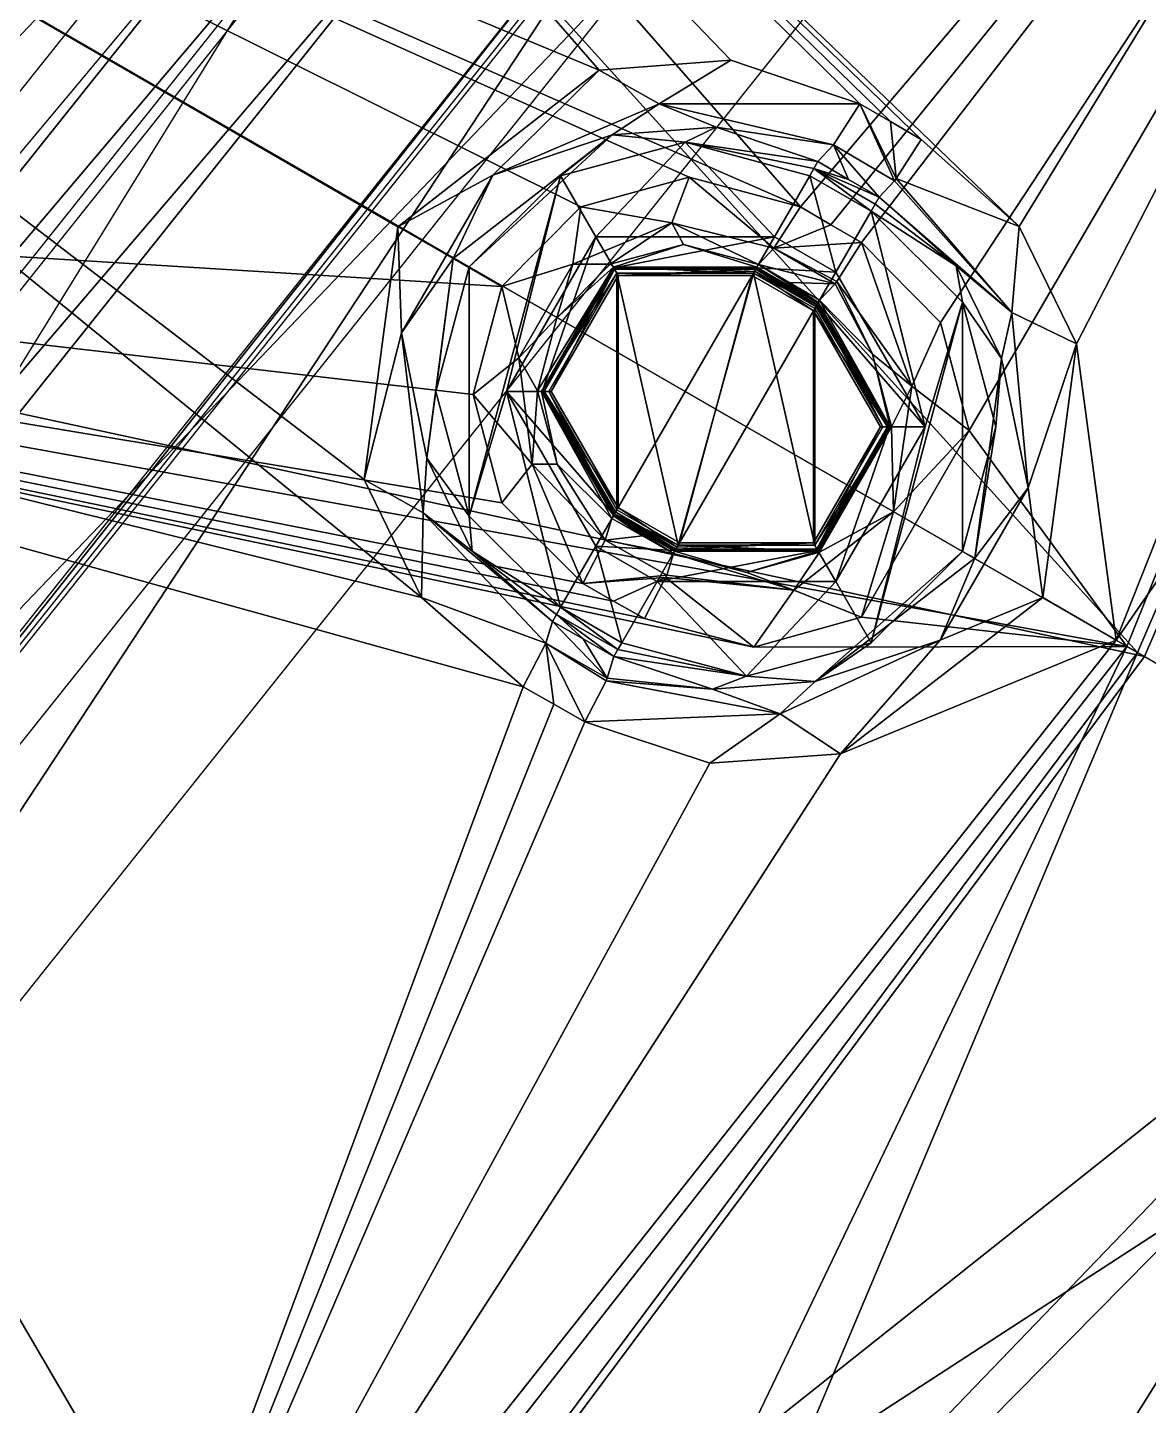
# Model space of a CAD drawing. Header units: millimetres. Extents: x -228 to 228, y -204 to 237.
# Drawn here: x 116.51 to 148.2, y -106.68 to -67.71 of the extents above; entities that cross this region are included whole.
import ezdxf

# ---------------------------------------------------------------- set-up
doc = ezdxf.new("R2010")
doc.units = ezdxf.units.MM
doc.header["$LTSCALE"] = 127.314815
for name, color, linetype in [('1', 7, 'CONTINUOUS'), ('100', 7, 'CONTINUOUS'), ('101', 7, 'CONTINUOUS'), ('104', 7, 'CONTINUOUS'), ('105', 7, 'CONTINUOUS'), ('106', 7, 'CONTINUOUS'), ('107', 7, 'CONTINUOUS'), ('17', 7, 'CONTINUOUS'), ('1781', 7, 'CONTINUOUS'), ('1784', 7, 'CONTINUOUS'), ('1785', 7, 'CONTINUOUS'), ('1787', 7, 'CONTINUOUS'), ('1789', 7, 'CONTINUOUS'), ('1790', 7, 'CONTINUOUS'), ('1793', 7, 'CONTINUOUS'), ('1795', 7, 'CONTINUOUS'), ('2', 7, 'CONTINUOUS'), ('2163', 7, 'CONTINUOUS'), ('28', 7, 'CONTINUOUS'), ('54', 7, 'CONTINUOUS'), ('569', 7, 'CONTINUOUS'), ('604', 7, 'CONTINUOUS'), ('605', 7, 'CONTINUOUS'), ('61', 7, 'CONTINUOUS'), ('64', 7, 'CONTINUOUS'), ('65', 7, 'CONTINUOUS'), ('70', 7, 'CONTINUOUS'), ('71', 7, 'CONTINUOUS'), ('72', 7, 'CONTINUOUS'), ('73', 7, 'CONTINUOUS'), ('78', 7, 'CONTINUOUS'), ('87', 7, 'CONTINUOUS'), ('88', 7, 'CONTINUOUS'), ('89', 7, 'CONTINUOUS'), ('90', 7, 'CONTINUOUS'), ('936', 7, 'CONTINUOUS'), ('937', 7, 'CONTINUOUS'), ('938', 7, 'CONTINUOUS'), ('939', 7, 'CONTINUOUS'), ('948', 7, 'CONTINUOUS'), ('949', 7, 'CONTINUOUS'), ('950', 7, 'CONTINUOUS'), ('951', 7, 'CONTINUOUS'), ('965', 7, 'CONTINUOUS'), ('966', 7, 'CONTINUOUS'), ('967', 7, 'CONTINUOUS'), ('968', 7, 'CONTINUOUS'), ('985', 7, 'CONTINUOUS'), ('986', 7, 'CONTINUOUS'), ('987', 7, 'CONTINUOUS'), ('988', 7, 'CONTINUOUS'), ('99', 7, 'CONTINUOUS')]:
    doc.layers.add(name, color=color, linetype=linetype)

msp = doc.modelspace()

# ---------------------------------------------------------------- linework, layer by layer
at = {"layer": '1', "color": 5, "linetype": 'Continuous'}
for points in [[(68.236, -68.236, 1037.893), (148.09, -85.5, 1031.221), (83.571, -48.25, 1037.893), (68.236, -68.236, 1037.893)], [(148.09, -85.5, 1031.221), (163.91, -48.728, 1031.221), (83.571, -48.25, 1037.893), (148.09, -85.5, 1031.221)], [(124.155, -117.587, 1031.221), (148.09, -85.5, 1031.221), (68.236, -68.236, 1037.893), (124.155, -117.587, 1031.221)], [(93.415, -143.229, 1031.221), (124.155, -117.587, 1031.221), (68.236, -68.236, 1037.893), (93.415, -143.229, 1031.221)]]:
    msp.add_3dface(points, dxfattribs=at)
at = {"layer": '100', "color": 5, "linetype": 'Continuous'}
for points in [[(140.357, -72.895, 1014), (140.469, -72.7, 1018.286), (142.766, -74.448, 1022.186), (140.357, -72.895, 1014)], [(140.469, -72.7, 1018.286), (140.582, -72.505, 1022.573), (142.766, -74.448, 1022.186), (140.469, -72.7, 1018.286)], [(142.937, -75.475, 1014), (140.357, -72.895, 1014), (142.766, -74.448, 1022.186), (142.937, -75.475, 1014)], [(144.04, -77.069, 1021.859), (142.937, -75.475, 1014), (142.766, -74.448, 1022.186), (144.04, -77.069, 1021.859)], [(143.882, -79, 1014), (142.937, -75.475, 1014), (144.04, -77.069, 1021.859), (143.882, -79, 1014)], [(143.286, -82.714, 1021.566), (143.882, -79, 1014), (144.04, -77.069, 1021.859), (143.286, -82.714, 1021.566)], [(142.937, -82.525, 1014), (143.882, -79, 1014), (143.286, -82.714, 1021.566), (142.937, -82.525, 1014)], [(140.357, -85.105, 1014), (142.937, -82.525, 1014), (138.78, -86.203, 1021.858), (140.357, -85.105, 1014)], [(138.78, -86.203, 1021.858), (142.937, -82.525, 1014), (143.286, -82.714, 1021.566), (138.78, -86.203, 1021.858)], [(136.832, -86.05, 1014), (133.082, -85.495, 1022.573), (133.195, -85.3, 1018.286), (136.832, -86.05, 1014)], [(133.307, -85.105, 1014), (136.832, -86.05, 1014), (133.195, -85.3, 1018.286), (133.307, -85.105, 1014)], [(136.832, -86.05, 1014), (140.357, -85.105, 1014), (138.78, -86.203, 1021.858), (136.832, -86.05, 1014)], [(133.082, -85.495, 1022.573), (136.832, -86.05, 1014), (135.872, -86.417, 1022.184), (133.082, -85.495, 1022.573)], [(135.872, -86.417, 1022.184), (136.832, -86.05, 1014), (138.78, -86.203, 1021.858), (135.872, -86.417, 1022.184)]]:
    msp.add_3dface(points, dxfattribs=at)
at = {"layer": '101', "color": 5, "linetype": 'Continuous'}
for points in [[(140.357, -72.895, 1014), (138.625, -71.895, 1014), (138.74, -71.695, 1018.392), (140.357, -72.895, 1014)], [(138.855, -71.496, 1022.785), (139.718, -72.001, 1022.679), (138.74, -71.695, 1018.392), (138.855, -71.496, 1022.785)], [(140.357, -72.895, 1014), (138.74, -71.695, 1018.392), (140.469, -72.7, 1018.286), (140.357, -72.895, 1014)], [(138.74, -71.695, 1018.392), (140.582, -72.505, 1022.573), (140.469, -72.7, 1018.286), (138.74, -71.695, 1018.392)], [(140.582, -72.505, 1022.573), (138.74, -71.695, 1018.392), (139.718, -72.001, 1022.679), (140.582, -72.505, 1022.573)]]:
    msp.add_3dface(points, dxfattribs=at)
at = {"layer": '104', "color": 5, "linetype": 'Continuous'}
for points in [[(138.862, -75.484, 1024.19), (140.892, -79, 1024.19), (138.899, -75.42, 1025.608), (138.862, -75.484, 1024.19)], [(138.899, -75.42, 1025.608), (140.892, -79, 1024.19), (140.398, -76.941, 1025.282), (138.899, -75.42, 1025.608)], [(140.398, -76.941, 1025.282), (140.892, -79, 1024.19), (140.937, -78.997, 1025.045), (140.398, -76.941, 1025.282)], [(140.892, -79, 1024.19), (138.862, -82.516, 1024.19), (138.896, -82.548, 1025.044), (140.892, -79, 1024.19)], [(140.937, -78.997, 1025.045), (140.892, -79, 1024.19), (138.896, -82.548, 1025.044), (140.937, -78.997, 1025.045)], [(134.802, -82.516, 1024.19), (134.765, -82.58, 1025.608), (136.847, -83.117, 1025.28), (134.802, -82.516, 1024.19)], [(138.862, -82.516, 1024.19), (134.802, -82.516, 1024.19), (136.847, -83.117, 1025.28), (138.862, -82.516, 1024.19)], [(138.896, -82.548, 1025.044), (138.862, -82.516, 1024.19), (136.847, -83.117, 1025.28), (138.896, -82.548, 1025.044)]]:
    msp.add_3dface(points, dxfattribs=at)
at = {"layer": '105', "color": 5, "linetype": 'Continuous'}
for points in [[(133.07, -81.516, 1024.19), (133.027, -81.59, 1025.819), (133.896, -82.085, 1025.714), (133.07, -81.516, 1024.19)], [(134.765, -82.58, 1025.608), (134.802, -82.516, 1024.19), (133.07, -81.516, 1024.19), (134.765, -82.58, 1025.608)], [(134.765, -82.58, 1025.608), (133.07, -81.516, 1024.19), (133.896, -82.085, 1025.714), (134.765, -82.58, 1025.608)]]:
    msp.add_3dface(points, dxfattribs=at)
at = {"layer": '106', "color": 5, "linetype": 'Continuous'}
for points in [[(132.981, -74.403, 1026.383), (133.07, -74.484, 1024.19), (135.051, -73.838, 1026.149), (132.981, -74.403, 1026.383)], [(133.07, -74.484, 1024.19), (137.13, -74.484, 1024.19), (135.051, -73.838, 1026.149), (133.07, -74.484, 1024.19)], [(137.13, -74.484, 1024.19), (137.173, -74.41, 1025.819), (135.051, -73.838, 1026.149), (137.13, -74.484, 1024.19)], [(131.475, -75.919, 1026.468), (133.07, -74.484, 1024.19), (132.981, -74.403, 1026.383), (131.475, -75.919, 1026.468)], [(131.04, -78, 1024.19), (133.07, -74.484, 1024.19), (130.925, -77.985, 1026.382), (131.04, -78, 1024.19)], [(130.925, -77.985, 1026.382), (133.07, -74.484, 1024.19), (131.475, -75.919, 1026.468), (130.925, -77.985, 1026.382)], [(131.479, -80.054, 1026.147), (131.04, -78, 1024.19), (130.925, -77.985, 1026.382), (131.479, -80.054, 1026.147)], [(133.027, -81.59, 1025.819), (133.07, -81.516, 1024.19), (131.04, -78, 1024.19), (133.027, -81.59, 1025.819)], [(133.027, -81.59, 1025.819), (131.04, -78, 1024.19), (131.479, -80.054, 1026.147), (133.027, -81.59, 1025.819)]]:
    msp.add_3dface(points, dxfattribs=at)
at = {"layer": '107', "color": 5, "linetype": 'Continuous'}
for points in [[(138.862, -75.484, 1024.19), (137.173, -74.41, 1025.819), (137.13, -74.484, 1024.19), (138.862, -75.484, 1024.19)], [(137.173, -74.41, 1025.819), (138.862, -75.484, 1024.19), (138.036, -74.915, 1025.714), (137.173, -74.41, 1025.819)], [(138.862, -75.484, 1024.19), (138.899, -75.42, 1025.608), (138.036, -74.915, 1025.714), (138.862, -75.484, 1024.19)]]:
    msp.add_3dface(points, dxfattribs=at)
at = {"layer": '17', "color": 5, "linetype": 'Continuous'}
for points in [[(147.893, -85.386, 1029.234), (163.692, -48.663, 1029.234), (160.759, -92.809, 1025.515), (147.893, -85.386, 1029.234)], [(127.031, -134.891, 1025.687), (123.989, -117.43, 1029.234), (147.893, -85.386, 1029.234), (127.031, -134.891, 1025.687)], [(127.031, -134.891, 1025.687), (147.893, -85.386, 1029.234), (160.759, -92.809, 1025.515), (127.031, -134.891, 1025.687)], [(144.652, -129.369, 1018.312), (127.031, -134.891, 1025.687), (160.759, -92.809, 1025.515), (144.652, -129.369, 1018.312)], [(148.7, -128.027, 1015.099), (144.652, -129.369, 1018.312), (160.759, -92.809, 1025.515), (148.7, -128.027, 1015.099)]]:
    msp.add_3dface(points, dxfattribs=at)
at = {"layer": '1781', "color": 2, "linetype": 'Continuous'}
for points in [[(126.32, -9.122, 5), (106.877, -92.524, 5), (126.308, -9.121, 5), (126.32, -9.122, 5)], [(126.308, -9.121, 5), (106.877, -92.524, 5), (116.997, -48.46, 5), (126.308, -9.121, 5)], [(126.333, -9.123, 5), (106.877, -92.524, 5), (126.32, -9.122, 5), (126.333, -9.123, 5)], [(130.613, -54.072, 5), (106.877, -92.524, 5), (126.333, -9.123, 5), (130.613, -54.072, 5)], [(106.877, -92.524, 5), (95.763, -82.863, 5), (116.997, -48.46, 5), (106.877, -92.524, 5)]]:
    msp.add_3dface(points, dxfattribs=at)
at = {"layer": '1784', "color": 2, "linetype": 'Continuous'}
for points in [[(82.503, -103.454, 10), (124.069, -59.746, 10), (119.22, -57.411, 10), (82.503, -103.454, 10)], [(85.859, -107.662, 10), (124.069, -59.746, 10), (82.503, -103.454, 10), (85.859, -107.662, 10)]]:
    msp.add_3dface(points, dxfattribs=at)
at = {"layer": '1785', "color": 2, "linetype": 'Continuous'}
for points in [[(129.289, -62.262, 26), (89.471, -112.193, 26), (134.711, -64.871, 26), (129.289, -62.262, 26)], [(134.711, -64.871, 26), (89.471, -112.193, 26), (93.224, -116.896, 26), (134.711, -64.871, 26)]]:
    msp.add_3dface(points, dxfattribs=at)
at = {"layer": '1787', "color": 2, "linetype": 'Continuous'}
for points in [[(133.212, -64.152, 18.855), (96.115, -120.524, 25.156), (92.186, -115.597, 18.855), (133.212, -64.152, 18.855)], [(138.889, -66.886, 25.156), (96.115, -120.524, 25.156), (133.212, -64.152, 18.855), (138.889, -66.886, 25.156)]]:
    msp.add_3dface(points, dxfattribs=at)
at = {"layer": '1789', "color": 2, "linetype": 'Continuous'}
for points in [[(132.873, -63.988, 14.121), (92.095, -115.483, 18.527), (91.951, -115.303, 14.121), (132.873, -63.988, 14.121)], [(133.081, -64.089, 18.527), (92.095, -115.483, 18.527), (132.873, -63.988, 14.121), (133.081, -64.089, 18.527)]]:
    msp.add_3dface(points, dxfattribs=at)
at = {"layer": '1790', "color": 2, "linetype": 'Continuous'}
for points in [[(129.289, -62.262, 26), (127.311, -61.31, 23.804), (88.102, -110.476, 23.804), (129.289, -62.262, 26)], [(89.471, -112.193, 26), (129.289, -62.262, 26), (88.102, -110.476, 23.804), (89.471, -112.193, 26)]]:
    msp.add_3dface(points, dxfattribs=at)
at = {"layer": '1793', "color": 2, "linetype": 'Continuous'}
for points in [[(86.761, -108.795, 11.112), (127.037, -61.178, 18), (125.374, -60.377, 11.112), (86.761, -108.795, 11.112)], [(87.912, -110.238, 18), (127.037, -61.178, 18), (86.761, -108.795, 11.112), (87.912, -110.238, 18)]]:
    msp.add_3dface(points, dxfattribs=at)
at = {"layer": '1795', "color": 2, "linetype": 'Continuous'}
for points in [[(81.257, -101.893, 20.945), (117.87, -56.763, 11.421), (117.42, -56.547, 20.945), (81.257, -101.893, 20.945)], [(81.568, -102.283, 11.421), (117.87, -56.763, 11.421), (81.257, -101.893, 20.945), (81.568, -102.283, 11.421)]]:
    msp.add_3dface(points, dxfattribs=at)
at = {"layer": '2', "color": 5, "linetype": 'Continuous'}
for points in [[(163.91, -48.728, 1031.221), (148.09, -85.5, 1031.221), (161.559, -93.274, 1027.288), (163.91, -48.728, 1031.221)], [(148.09, -85.5, 1031.221), (124.155, -117.587, 1031.221), (161.559, -93.274, 1027.288), (148.09, -85.5, 1031.221)], [(161.559, -93.274, 1027.288), (124.155, -117.587, 1031.221), (129.223, -135.131, 1027.063), (161.559, -93.274, 1027.288)], [(161.559, -93.274, 1027.288), (129.223, -135.131, 1027.063), (132.047, -134.375, 1026.229), (161.559, -93.274, 1027.288)], [(148.664, -129.566, 1017.319), (161.559, -93.274, 1027.288), (132.047, -134.375, 1026.229), (148.664, -129.566, 1017.319)]]:
    msp.add_3dface(points, dxfattribs=at)
at = {"layer": '2163', "color": 5, "linetype": 'Continuous'}
msp.add_3dface([(85.859, -107.662, 10), (86.761, -108.795, 11.112), (125.374, -60.377, 11.112), (85.859, -107.662, 10)], dxfattribs=at)
at = {"layer": '28', "color": 5, "linetype": 'Continuous'}
for points in [[(83.571, -48.25, 1035.889), (93.212, -24.976, 1035.889), (147.893, -85.386, 1029.234), (83.571, -48.25, 1035.889)], [(147.893, -85.386, 1029.234), (93.212, -24.976, 1035.889), (163.692, -48.663, 1029.234), (147.893, -85.386, 1029.234)], [(68.236, -68.236, 1035.889), (83.571, -48.25, 1035.889), (123.989, -117.43, 1029.234), (68.236, -68.236, 1035.889)], [(123.989, -117.43, 1029.234), (83.571, -48.25, 1035.889), (147.893, -85.386, 1029.234), (123.989, -117.43, 1029.234)], [(93.29, -143.038, 1029.234), (68.236, -68.236, 1035.889), (123.989, -117.43, 1029.234), (93.29, -143.038, 1029.234)]]:
    msp.add_3dface(points, dxfattribs=at)
at = {"layer": '54', "color": 5, "linetype": 'Continuous'}
for points in [[(94.747, -25.387, 1029.672), (132.671, -68.91, 1025.391), (84.948, -49.045, 1029.672), (94.747, -25.387, 1029.672)], [(136.388, -68.628, 1025.067), (132.671, -68.91, 1025.391), (94.747, -25.387, 1029.672), (136.388, -68.628, 1025.067)], [(140.042, -69.86, 1024.669), (136.388, -68.628, 1025.067), (94.747, -25.387, 1029.672), (140.042, -69.86, 1024.669)], [(140.042, -69.86, 1024.669), (94.747, -25.387, 1029.672), (140.903, -70.364, 1024.564), (140.042, -69.86, 1024.669)], [(141.77, -70.871, 1024.457), (140.903, -70.364, 1024.564), (94.747, -25.387, 1029.672), (141.77, -70.871, 1024.457)], [(144.545, -73.331, 1024.069), (141.77, -70.871, 1024.457), (94.747, -25.387, 1029.672), (144.545, -73.331, 1024.069)], [(144.545, -73.331, 1024.069), (94.747, -25.387, 1029.672), (165.546, -38.993, 1023.174), (144.545, -73.331, 1024.069)], [(146.165, -76.655, 1023.743), (144.545, -73.331, 1024.069), (165.546, -38.993, 1023.174), (146.165, -76.655, 1023.743)], [(147.291, -85.038, 1023.174), (146.165, -76.655, 1023.743), (165.546, -38.993, 1023.174), (147.291, -85.038, 1023.174)], [(84.948, -49.045, 1029.672), (127.648, -83.829, 1025.063), (69.36, -69.36, 1029.672), (84.948, -49.045, 1029.672)], [(126.025, -80.489, 1025.387), (127.648, -83.829, 1025.063), (84.948, -49.045, 1029.672), (126.025, -80.489, 1025.387)], [(126.978, -73.341, 1025.676), (126.025, -80.489, 1025.387), (84.948, -49.045, 1029.672), (126.978, -73.341, 1025.676)], [(132.671, -68.91, 1025.391), (126.978, -73.341, 1025.676), (84.948, -49.045, 1029.672), (132.671, -68.91, 1025.391)], [(127.648, -83.829, 1025.063), (130.521, -86.35, 1024.669), (69.36, -69.36, 1029.672), (127.648, -83.829, 1025.063)], [(69.36, -69.36, 1029.672), (130.521, -86.35, 1024.669), (116.542, -123.871, 1023.174), (69.36, -69.36, 1029.672)], [(115.963, -124.038, 1023.205), (69.36, -69.36, 1029.672), (116.542, -123.871, 1023.174), (115.963, -124.038, 1023.205)], [(145.212, -83.823, 1023.448), (146.165, -76.655, 1023.743), (147.291, -85.038, 1023.174), (145.212, -83.823, 1023.448)], [(139.488, -88.249, 1023.741), (145.212, -83.823, 1023.448), (147.291, -85.038, 1023.174), (139.488, -88.249, 1023.741)], [(116.542, -123.871, 1023.174), (139.488, -88.249, 1023.741), (147.291, -85.038, 1023.174), (116.542, -123.871, 1023.174)], [(130.521, -86.35, 1024.669), (131.388, -86.844, 1024.564), (116.542, -123.871, 1023.174), (130.521, -86.35, 1024.669)], [(131.388, -86.844, 1024.564), (132.261, -87.341, 1024.457), (116.542, -123.871, 1023.174), (131.388, -86.844, 1024.564)], [(132.261, -87.341, 1024.457), (135.798, -88.516, 1024.068), (116.542, -123.871, 1023.174), (132.261, -87.341, 1024.457)], [(135.798, -88.516, 1024.068), (139.488, -88.249, 1023.741), (116.542, -123.871, 1023.174), (135.798, -88.516, 1024.068)]]:
    msp.add_3dface(points, dxfattribs=at)
at = {"layer": '569', "color": 5, "linetype": 'Continuous'}
for points in [[(147.291, -85.038, 1023.174), (165.546, -38.993, 1023.174), (169.404, -53.036, 1022.02), (147.291, -85.038, 1023.174)], [(157.79, -91.1, 1020.409), (147.291, -85.038, 1023.174), (169.404, -53.036, 1022.02), (157.79, -91.1, 1020.409)], [(116.542, -123.871, 1023.174), (147.291, -85.038, 1023.174), (157.79, -91.1, 1020.409), (116.542, -123.871, 1023.174)], [(116.542, -123.871, 1023.174), (157.79, -91.1, 1020.409), (129.535, -120.437, 1022.164), (116.542, -123.871, 1023.174)], [(129.535, -120.437, 1022.164), (157.79, -91.1, 1020.409), (140.859, -118.124, 1019.527), (129.535, -120.437, 1022.164)], [(157.79, -91.1, 1020.409), (164.688, -95.083, 1013.279), (140.859, -118.124, 1019.527), (157.79, -91.1, 1020.409)], [(140.859, -118.124, 1019.527), (164.688, -95.083, 1013.279), (148.307, -116.844, 1015.13), (140.859, -118.124, 1019.527)]]:
    msp.add_3dface(points, dxfattribs=at)
at = {"layer": '604', "color": 5, "linetype": 'Continuous'}
for points in [[(147.587, -85.209, 1026.154), (158.893, -91.737, 1023.125), (165.445, -40.871, 1026.154), (147.587, -85.209, 1026.154)], [(130.819, -120.163, 1025.07), (147.587, -85.209, 1026.154), (118.118, -122.844, 1026.154), (130.819, -120.163, 1025.07)], [(158.893, -91.737, 1023.125), (147.587, -85.209, 1026.154), (130.819, -120.163, 1025.07), (158.893, -91.737, 1023.125)], [(141.896, -118.657, 1022.34), (158.893, -91.737, 1023.125), (130.819, -120.163, 1025.07), (141.896, -118.657, 1022.34)], [(149.516, -117.777, 1017.961), (158.893, -91.737, 1023.125), (141.896, -118.657, 1022.34), (149.516, -117.777, 1017.961)]]:
    msp.add_3dface(points, dxfattribs=at)
at = {"layer": '605', "color": 5, "linetype": 'Continuous'}
for points in [[(87.469, -50.5, 1032.484), (138.356, -72.778, 1027.703), (97.559, -26.141, 1032.484), (87.469, -50.5, 1032.484)], [(138.356, -72.778, 1027.703), (165.445, -40.871, 1026.154), (97.559, -26.141, 1032.484), (138.356, -72.778, 1027.703)], [(139.221, -73.283, 1027.598), (165.445, -40.871, 1026.154), (138.356, -72.778, 1027.703), (139.221, -73.283, 1027.598)], [(140.085, -73.789, 1027.492), (165.445, -40.871, 1026.154), (139.221, -73.283, 1027.598), (140.085, -73.789, 1027.492)], [(142.318, -76.044, 1027.166), (165.445, -40.871, 1026.154), (140.085, -73.789, 1027.492), (142.318, -76.044, 1027.166)], [(143.126, -79.101, 1026.929), (165.445, -40.871, 1026.154), (142.318, -76.044, 1027.166), (143.126, -79.101, 1026.929)], [(147.587, -85.209, 1026.154), (165.445, -40.871, 1026.154), (143.126, -79.101, 1026.929), (147.587, -85.209, 1026.154)], [(71.418, -71.418, 1032.484), (129.917, -75.026, 1028.353), (87.469, -50.5, 1032.484), (71.418, -71.418, 1032.484)], [(135.209, -71.937, 1028.034), (138.356, -72.778, 1027.703), (87.469, -50.5, 1032.484), (135.209, -71.937, 1028.034)], [(132.145, -72.779, 1028.268), (135.209, -71.937, 1028.034), (87.469, -50.5, 1032.484), (132.145, -72.779, 1028.268)], [(129.917, -75.026, 1028.353), (132.145, -72.779, 1028.268), (87.469, -50.5, 1032.484), (129.917, -75.026, 1028.353)], [(68.474, -98.422, 1031.084), (118.118, -122.844, 1026.154), (71.418, -71.418, 1032.484), (68.474, -98.422, 1031.084)], [(118.118, -122.844, 1026.154), (147.587, -85.209, 1026.154), (71.418, -71.418, 1032.484), (118.118, -122.844, 1026.154)], [(147.587, -85.209, 1026.154), (137.037, -85.228, 1027.164), (71.418, -71.418, 1032.484), (147.587, -85.209, 1026.154)], [(137.037, -85.228, 1027.164), (133.945, -84.423, 1027.492), (71.418, -71.418, 1032.484), (137.037, -85.228, 1027.164)], [(132.206, -83.431, 1027.703), (71.418, -71.418, 1032.484), (133.076, -83.927, 1027.598), (132.206, -83.431, 1027.703)], [(133.945, -84.423, 1027.492), (133.076, -83.927, 1027.598), (71.418, -71.418, 1032.484), (133.945, -84.423, 1027.492)], [(129.101, -78.082, 1028.267), (129.917, -75.026, 1028.353), (71.418, -71.418, 1032.484), (129.101, -78.082, 1028.267)], [(129.916, -81.147, 1028.032), (129.101, -78.082, 1028.267), (71.418, -71.418, 1032.484), (129.916, -81.147, 1028.032)], [(132.206, -83.431, 1027.703), (129.916, -81.147, 1028.032), (71.418, -71.418, 1032.484), (132.206, -83.431, 1027.703)], [(140.088, -84.387, 1026.927), (147.587, -85.209, 1026.154), (143.126, -79.101, 1026.929), (140.088, -84.387, 1026.927)], [(137.037, -85.228, 1027.164), (147.587, -85.209, 1026.154), (140.088, -84.387, 1026.927), (137.037, -85.228, 1027.164)], [(118.118, -122.844, 1026.154), (68.474, -98.422, 1031.084), (116.917, -123.152, 1026.224), (118.118, -122.844, 1026.154)], [(116.917, -123.152, 1026.224), (68.474, -98.422, 1031.084), (115.716, -123.463, 1026.292), (116.917, -123.152, 1026.224)]]:
    msp.add_3dface(points, dxfattribs=at)
at = {"layer": '61', "color": 5, "linetype": 'Continuous'}
for points in [[(131.575, -71.895, 1014), (135.1, -70.95, 1014), (132.575, -73.627, 1014), (131.575, -71.895, 1014)], [(132.575, -73.627, 1014), (135.1, -70.95, 1014), (137.625, -73.627, 1014), (132.575, -73.627, 1014)], [(135.1, -70.95, 1014), (138.625, -71.895, 1014), (137.625, -73.627, 1014), (135.1, -70.95, 1014)], [(128.994, -81.525, 1014), (131.575, -71.895, 1014), (130.05, -78, 1014), (128.994, -81.525, 1014)], [(128.994, -74.475, 1014), (131.575, -71.895, 1014), (128.994, -81.525, 1014), (128.994, -74.475, 1014)], [(130.05, -78, 1014), (131.575, -71.895, 1014), (132.575, -73.627, 1014), (130.05, -78, 1014)], [(138.625, -71.895, 1014), (139.357, -74.627, 1014), (137.625, -73.627, 1014), (138.625, -71.895, 1014)], [(138.625, -71.895, 1014), (140.357, -72.895, 1014), (139.357, -74.627, 1014), (138.625, -71.895, 1014)], [(139.357, -74.627, 1014), (140.357, -72.895, 1014), (141.882, -79, 1014), (139.357, -74.627, 1014)], [(140.357, -72.895, 1014), (142.937, -75.475, 1014), (141.882, -79, 1014), (140.357, -72.895, 1014)], [(128.05, -78, 1014), (128.994, -74.475, 1014), (128.994, -81.525, 1014), (128.05, -78, 1014)], [(142.937, -82.525, 1014), (140.357, -85.105, 1014), (142.937, -75.475, 1014), (142.937, -82.525, 1014)], [(142.937, -75.475, 1014), (140.357, -85.105, 1014), (141.882, -79, 1014), (142.937, -75.475, 1014)], [(143.882, -79, 1014), (142.937, -82.525, 1014), (142.937, -75.475, 1014), (143.882, -79, 1014)], [(131.575, -84.105, 1014), (128.994, -81.525, 1014), (130.05, -78, 1014), (131.575, -84.105, 1014)], [(132.575, -82.373, 1014), (131.575, -84.105, 1014), (130.05, -78, 1014), (132.575, -82.373, 1014)], [(141.882, -79, 1014), (140.357, -85.105, 1014), (139.357, -83.373, 1014), (141.882, -79, 1014)], [(133.307, -85.105, 1014), (131.575, -84.105, 1014), (132.575, -82.373, 1014), (133.307, -85.105, 1014)], [(134.307, -83.373, 1014), (133.307, -85.105, 1014), (132.575, -82.373, 1014), (134.307, -83.373, 1014)], [(136.832, -86.05, 1014), (133.307, -85.105, 1014), (134.307, -83.373, 1014), (136.832, -86.05, 1014)], [(139.357, -83.373, 1014), (136.832, -86.05, 1014), (134.307, -83.373, 1014), (139.357, -83.373, 1014)], [(140.357, -85.105, 1014), (136.832, -86.05, 1014), (139.357, -83.373, 1014), (140.357, -85.105, 1014)]]:
    msp.add_3dface(points, dxfattribs=at)
at = {"layer": '64', "color": 5, "linetype": 'Continuous'}
for points in [[(133.205, -74.717, 1021), (133.205, -81.283, 1021), (131.309, -78, 1021), (133.205, -74.717, 1021)], [(134.937, -82.283, 1021), (133.205, -81.283, 1021), (136.995, -74.717, 1021), (134.937, -82.283, 1021)], [(136.995, -74.717, 1021), (133.205, -81.283, 1021), (133.205, -74.717, 1021), (136.995, -74.717, 1021)], [(138.727, -75.717, 1021), (134.937, -82.283, 1021), (136.995, -74.717, 1021), (138.727, -75.717, 1021)], [(138.727, -82.283, 1021), (134.937, -82.283, 1021), (138.727, -75.717, 1021), (138.727, -82.283, 1021)], [(140.623, -79, 1021), (138.727, -82.283, 1021), (138.727, -75.717, 1021), (140.623, -79, 1021)]]:
    msp.add_3dface(points, dxfattribs=at)
at = {"layer": '65', "color": 5, "linetype": 'Continuous'}
for points in [[(131.24, -78, 1024), (133.17, -81.343, 1024), (133.17, -74.657, 1024), (131.24, -78, 1024)], [(134.902, -82.343, 1024), (137.03, -74.657, 1024), (133.17, -74.657, 1024), (134.902, -82.343, 1024)], [(133.17, -81.343, 1024), (134.902, -82.343, 1024), (133.17, -74.657, 1024), (133.17, -81.343, 1024)], [(138.762, -82.343, 1024), (137.03, -74.657, 1024), (134.902, -82.343, 1024), (138.762, -82.343, 1024)], [(138.762, -75.657, 1024), (137.03, -74.657, 1024), (138.762, -82.343, 1024), (138.762, -75.657, 1024)], [(140.692, -79, 1024), (138.762, -75.657, 1024), (138.762, -82.343, 1024), (140.692, -79, 1024)]]:
    msp.add_3dface(points, dxfattribs=at)
at = {"layer": '70', "color": 5, "linetype": 'Continuous'}
for points in [[(139.357, -74.627, 1014), (141.882, -79, 1014), (138.853, -75.5, 1015.009), (139.357, -74.627, 1014)], [(138.853, -75.5, 1015.009), (141.882, -79, 1014), (140.873, -79, 1015.009), (138.853, -75.5, 1015.009)], [(140.873, -79, 1015.009), (139.357, -83.373, 1014), (138.853, -82.5, 1015.009), (140.873, -79, 1015.009)], [(141.882, -79, 1014), (139.357, -83.373, 1014), (140.873, -79, 1015.009), (141.882, -79, 1014)], [(139.357, -83.373, 1014), (134.307, -83.373, 1014), (138.853, -82.5, 1015.009), (139.357, -83.373, 1014)], [(134.307, -83.373, 1014), (134.811, -82.5, 1015.009), (138.853, -82.5, 1015.009), (134.307, -83.373, 1014)]]:
    msp.add_3dface(points, dxfattribs=at)
at = {"layer": '71', "color": 5, "linetype": 'Continuous'}
for points in [[(132.575, -82.373, 1014), (133.079, -81.5, 1015.009), (134.811, -82.5, 1015.009), (132.575, -82.373, 1014)], [(134.307, -83.373, 1014), (132.575, -82.373, 1014), (134.811, -82.5, 1015.009), (134.307, -83.373, 1014)]]:
    msp.add_3dface(points, dxfattribs=at)
at = {"layer": '72', "color": 5, "linetype": 'Continuous'}
for points in [[(130.05, -78, 1014), (132.575, -73.627, 1014), (131.059, -78, 1015.009), (130.05, -78, 1014)], [(131.059, -78, 1015.009), (132.575, -73.627, 1014), (133.079, -74.5, 1015.009), (131.059, -78, 1015.009)], [(132.575, -73.627, 1014), (137.625, -73.627, 1014), (133.079, -74.5, 1015.009), (132.575, -73.627, 1014)], [(137.625, -73.627, 1014), (137.121, -74.5, 1015.009), (133.079, -74.5, 1015.009), (137.625, -73.627, 1014)], [(132.575, -82.373, 1014), (130.05, -78, 1014), (133.079, -81.5, 1015.009), (132.575, -82.373, 1014)], [(133.079, -81.5, 1015.009), (130.05, -78, 1014), (131.059, -78, 1015.009), (133.079, -81.5, 1015.009)]]:
    msp.add_3dface(points, dxfattribs=at)
at = {"layer": '73', "color": 5, "linetype": 'Continuous'}
for points in [[(137.625, -73.627, 1014), (139.357, -74.627, 1014), (137.121, -74.5, 1015.009), (137.625, -73.627, 1014)], [(137.121, -74.5, 1015.009), (139.357, -74.627, 1014), (138.853, -75.5, 1015.009), (137.121, -74.5, 1015.009)]]:
    msp.add_3dface(points, dxfattribs=at)
at = {"layer": '78', "color": 5, "linetype": 'Continuous'}
for points in [[(138.853, -75.5, 1015.009), (140.873, -79, 1015.009), (138.827, -75.544, 1020.802), (138.853, -75.5, 1015.009)], [(138.827, -75.544, 1020.802), (140.873, -79, 1015.009), (140.823, -79, 1020.802), (138.827, -75.544, 1020.802)], [(140.823, -79, 1020.802), (138.853, -82.5, 1015.009), (138.827, -82.456, 1020.802), (140.823, -79, 1020.802)], [(140.873, -79, 1015.009), (138.853, -82.5, 1015.009), (140.823, -79, 1020.802), (140.873, -79, 1015.009)], [(138.853, -82.5, 1015.009), (134.811, -82.5, 1015.009), (138.827, -82.456, 1020.802), (138.853, -82.5, 1015.009)], [(134.811, -82.5, 1015.009), (134.837, -82.456, 1020.802), (138.827, -82.456, 1020.802), (134.811, -82.5, 1015.009)]]:
    msp.add_3dface(points, dxfattribs=at)
at = {"layer": '87', "color": 5, "linetype": 'Continuous'}
for points in [[(137.121, -74.5, 1015.009), (138.827, -75.544, 1020.802), (137.095, -74.544, 1020.802), (137.121, -74.5, 1015.009)], [(137.121, -74.5, 1015.009), (138.853, -75.5, 1015.009), (138.827, -75.544, 1020.802), (137.121, -74.5, 1015.009)]]:
    msp.add_3dface(points, dxfattribs=at)
at = {"layer": '88', "color": 5, "linetype": 'Continuous'}
for points in [[(131.059, -78, 1015.009), (133.079, -74.5, 1015.009), (131.109, -78, 1020.802), (131.059, -78, 1015.009)], [(131.109, -78, 1020.802), (133.079, -74.5, 1015.009), (133.105, -74.544, 1020.802), (131.109, -78, 1020.802)], [(133.079, -74.5, 1015.009), (137.121, -74.5, 1015.009), (133.105, -74.544, 1020.802), (133.079, -74.5, 1015.009)], [(137.121, -74.5, 1015.009), (137.095, -74.544, 1020.802), (133.105, -74.544, 1020.802), (137.121, -74.5, 1015.009)], [(133.079, -81.5, 1015.009), (131.059, -78, 1015.009), (133.105, -81.456, 1020.802), (133.079, -81.5, 1015.009)], [(133.105, -81.456, 1020.802), (131.059, -78, 1015.009), (131.109, -78, 1020.802), (133.105, -81.456, 1020.802)]]:
    msp.add_3dface(points, dxfattribs=at)
at = {"layer": '89', "color": 5, "linetype": 'Continuous'}
for points in [[(134.811, -82.5, 1015.009), (133.079, -81.5, 1015.009), (133.105, -81.456, 1020.802), (134.811, -82.5, 1015.009)], [(134.837, -82.456, 1020.802), (134.811, -82.5, 1015.009), (133.105, -81.456, 1020.802), (134.837, -82.456, 1020.802)]]:
    msp.add_3dface(points, dxfattribs=at)
at = {"layer": '90', "color": 5, "linetype": 'Continuous'}
for points in [[(135.974, -70.52, 1023.182), (135.1, -70.95, 1014), (133.039, -70.739, 1023.505), (135.974, -70.52, 1023.182)], [(138.855, -71.496, 1022.785), (135.1, -70.95, 1014), (135.974, -70.52, 1023.182), (138.855, -71.496, 1022.785)], [(133.039, -70.739, 1023.505), (128.994, -74.475, 1014), (128.54, -74.236, 1023.791), (133.039, -70.739, 1023.505)], [(131.575, -71.895, 1014), (128.994, -74.475, 1014), (133.039, -70.739, 1023.505), (131.575, -71.895, 1014)], [(135.1, -70.95, 1014), (131.575, -71.895, 1014), (133.039, -70.739, 1023.505), (135.1, -70.95, 1014)], [(138.625, -71.895, 1014), (135.1, -70.95, 1014), (138.74, -71.695, 1018.392), (138.625, -71.895, 1014)], [(138.74, -71.695, 1018.392), (135.1, -70.95, 1014), (138.855, -71.496, 1022.785), (138.74, -71.695, 1018.392)], [(128.54, -74.236, 1023.791), (128.05, -78, 1014), (127.791, -79.883, 1023.502), (128.54, -74.236, 1023.791)], [(128.994, -74.475, 1014), (128.05, -78, 1014), (128.54, -74.236, 1023.791), (128.994, -74.475, 1014)], [(128.05, -78, 1014), (128.994, -81.525, 1014), (127.791, -79.883, 1023.502), (128.05, -78, 1014)], [(127.791, -79.883, 1023.502), (128.994, -81.525, 1014), (129.075, -82.518, 1023.179), (127.791, -79.883, 1023.502)], [(128.994, -81.525, 1014), (131.575, -84.105, 1014), (129.075, -82.518, 1023.179), (128.994, -81.525, 1014)], [(131.575, -84.105, 1014), (131.46, -84.305, 1018.392), (129.075, -82.518, 1023.179), (131.575, -84.105, 1014)], [(131.46, -84.305, 1018.392), (131.345, -84.504, 1022.785), (129.075, -82.518, 1023.179), (131.46, -84.305, 1018.392)]]:
    msp.add_3dface(points, dxfattribs=at)
at = {"layer": '936', "color": 5, "linetype": 'Continuous'}
for points in [[(131.309, -78, 1021), (131.109, -78, 1020.802), (133.105, -74.544, 1020.802), (131.309, -78, 1021)], [(133.205, -74.717, 1021), (131.309, -78, 1021), (133.105, -74.544, 1020.802), (133.205, -74.717, 1021)], [(137.095, -74.544, 1020.802), (133.205, -74.717, 1021), (133.105, -74.544, 1020.802), (137.095, -74.544, 1020.802)], [(133.205, -74.717, 1021), (137.095, -74.544, 1020.802), (137.066, -74.595, 1020.942), (133.205, -74.717, 1021)], [(136.995, -74.717, 1021), (133.205, -74.717, 1021), (137.066, -74.595, 1020.942), (136.995, -74.717, 1021)], [(131.309, -78, 1021), (133.205, -81.283, 1021), (131.109, -78, 1020.802), (131.309, -78, 1021)], [(131.109, -78, 1020.802), (133.205, -81.283, 1021), (133.134, -81.405, 1020.942), (131.109, -78, 1020.802)], [(133.105, -81.456, 1020.802), (131.109, -78, 1020.802), (133.134, -81.405, 1020.942), (133.105, -81.456, 1020.802)]]:
    msp.add_3dface(points, dxfattribs=at)
at = {"layer": '937', "color": 5, "linetype": 'Continuous'}
for points in [[(138.727, -75.717, 1021), (136.995, -74.717, 1021), (137.066, -74.595, 1020.942), (138.727, -75.717, 1021)], [(137.066, -74.595, 1020.942), (137.095, -74.544, 1020.802), (138.798, -75.595, 1020.942), (137.066, -74.595, 1020.942)], [(138.727, -75.717, 1021), (137.066, -74.595, 1020.942), (138.798, -75.595, 1020.942), (138.727, -75.717, 1021)], [(137.095, -74.544, 1020.802), (138.827, -75.544, 1020.802), (138.798, -75.595, 1020.942), (137.095, -74.544, 1020.802)]]:
    msp.add_3dface(points, dxfattribs=at)
at = {"layer": '938', "color": 5, "linetype": 'Continuous'}
for points in [[(140.823, -79, 1020.802), (138.727, -75.717, 1021), (138.798, -75.595, 1020.942), (140.823, -79, 1020.802)], [(138.827, -75.544, 1020.802), (140.823, -79, 1020.802), (138.798, -75.595, 1020.942), (138.827, -75.544, 1020.802)], [(140.623, -79, 1021), (138.727, -75.717, 1021), (140.823, -79, 1020.802), (140.623, -79, 1021)], [(138.727, -82.283, 1021), (140.623, -79, 1021), (138.827, -82.456, 1020.802), (138.727, -82.283, 1021)], [(140.623, -79, 1021), (140.823, -79, 1020.802), (138.827, -82.456, 1020.802), (140.623, -79, 1021)], [(134.837, -82.456, 1020.802), (138.727, -82.283, 1021), (138.827, -82.456, 1020.802), (134.837, -82.456, 1020.802)], [(138.727, -82.283, 1021), (134.837, -82.456, 1020.802), (134.866, -82.405, 1020.942), (138.727, -82.283, 1021)], [(134.937, -82.283, 1021), (138.727, -82.283, 1021), (134.866, -82.405, 1020.942), (134.937, -82.283, 1021)]]:
    msp.add_3dface(points, dxfattribs=at)
at = {"layer": '939', "color": 5, "linetype": 'Continuous'}
for points in [[(134.837, -82.456, 1020.802), (133.105, -81.456, 1020.802), (133.134, -81.405, 1020.942), (134.837, -82.456, 1020.802)], [(133.134, -81.405, 1020.942), (133.205, -81.283, 1021), (134.866, -82.405, 1020.942), (133.134, -81.405, 1020.942)], [(134.837, -82.456, 1020.802), (133.134, -81.405, 1020.942), (134.866, -82.405, 1020.942), (134.837, -82.456, 1020.802)], [(133.205, -81.283, 1021), (134.937, -82.283, 1021), (134.866, -82.405, 1020.942), (133.205, -81.283, 1021)]]:
    msp.add_3dface(points, dxfattribs=at)
at = {"layer": '948', "color": 5, "linetype": 'Continuous'}
for points in [[(141.77, -70.871, 1024.457), (144.545, -73.331, 1024.069), (141.068, -71.973, 1023.986), (141.77, -70.871, 1024.457)], [(144.34, -75.77, 1023.398), (140.582, -72.505, 1022.573), (141.021, -72.038, 1023.916), (144.34, -75.77, 1023.398)], [(141.068, -71.973, 1023.986), (144.34, -75.77, 1023.398), (141.021, -72.038, 1023.916), (141.068, -71.973, 1023.986)], [(141.068, -71.973, 1023.986), (144.545, -73.331, 1024.069), (144.34, -75.77, 1023.398), (141.068, -71.973, 1023.986)], [(142.766, -74.448, 1022.186), (140.582, -72.505, 1022.573), (144.34, -75.77, 1023.398), (142.766, -74.448, 1022.186)], [(144.545, -73.331, 1024.069), (146.165, -76.655, 1023.743), (144.34, -75.77, 1023.398), (144.545, -73.331, 1024.069)], [(144.04, -77.069, 1021.859), (142.766, -74.448, 1022.186), (144.34, -75.77, 1023.398), (144.04, -77.069, 1021.859)], [(144.04, -77.069, 1021.859), (144.34, -75.77, 1023.398), (144.8, -80.729, 1023.036), (144.04, -77.069, 1021.859)], [(144.34, -75.77, 1023.398), (146.165, -76.655, 1023.743), (144.8, -80.729, 1023.036), (144.34, -75.77, 1023.398)], [(146.165, -76.655, 1023.743), (145.212, -83.823, 1023.448), (144.8, -80.729, 1023.036), (146.165, -76.655, 1023.743)], [(143.286, -82.714, 1021.566), (144.04, -77.069, 1021.859), (144.8, -80.729, 1023.036), (143.286, -82.714, 1021.566)], [(144.8, -80.729, 1023.036), (145.212, -83.823, 1023.448), (142.314, -85.036, 1023.036), (144.8, -80.729, 1023.036)], [(143.286, -82.714, 1021.566), (144.8, -80.729, 1023.036), (142.314, -85.036, 1023.036), (143.286, -82.714, 1021.566)], [(138.78, -86.203, 1021.858), (143.286, -82.714, 1021.566), (142.314, -85.036, 1023.036), (138.78, -86.203, 1021.858)], [(145.212, -83.823, 1023.448), (139.488, -88.249, 1023.741), (142.314, -85.036, 1023.036), (145.212, -83.823, 1023.448)], [(142.314, -85.036, 1023.036), (139.488, -88.249, 1023.741), (137.788, -87.117, 1023.398), (142.314, -85.036, 1023.036)], [(138.78, -86.203, 1021.858), (142.314, -85.036, 1023.036), (137.788, -87.117, 1023.398), (138.78, -86.203, 1021.858)], [(133.082, -85.495, 1022.573), (135.872, -86.417, 1022.184), (132.897, -86.109, 1023.916), (133.082, -85.495, 1022.573)], [(135.872, -86.417, 1022.184), (132.864, -86.182, 1023.986), (132.897, -86.109, 1023.916), (135.872, -86.417, 1022.184)], [(137.788, -87.117, 1023.398), (132.261, -87.341, 1024.457), (132.864, -86.182, 1023.986), (137.788, -87.117, 1023.398)], [(135.872, -86.417, 1022.184), (137.788, -87.117, 1023.398), (132.864, -86.182, 1023.986), (135.872, -86.417, 1022.184)], [(135.872, -86.417, 1022.184), (138.78, -86.203, 1021.858), (137.788, -87.117, 1023.398), (135.872, -86.417, 1022.184)], [(135.798, -88.516, 1024.068), (132.261, -87.341, 1024.457), (137.788, -87.117, 1023.398), (135.798, -88.516, 1024.068)], [(139.488, -88.249, 1023.741), (135.798, -88.516, 1024.068), (137.788, -87.117, 1023.398), (139.488, -88.249, 1023.741)]]:
    msp.add_3dface(points, dxfattribs=at)
at = {"layer": '949', "color": 5, "linetype": 'Continuous'}
for points in [[(140.042, -69.86, 1024.669), (141.021, -72.038, 1023.916), (139.293, -71.027, 1024.128), (140.042, -69.86, 1024.669)], [(140.042, -69.86, 1024.669), (140.903, -70.364, 1024.564), (141.068, -71.973, 1023.986), (140.042, -69.86, 1024.669)], [(140.042, -69.86, 1024.669), (141.068, -71.973, 1023.986), (141.021, -72.038, 1023.916), (140.042, -69.86, 1024.669)], [(140.903, -70.364, 1024.564), (141.77, -70.871, 1024.457), (141.068, -71.973, 1023.986), (140.903, -70.364, 1024.564)], [(139.718, -72.001, 1022.679), (138.855, -71.496, 1022.785), (139.293, -71.027, 1024.128), (139.718, -72.001, 1022.679)], [(140.582, -72.505, 1022.573), (139.718, -72.001, 1022.679), (139.293, -71.027, 1024.128), (140.582, -72.505, 1022.573)], [(141.021, -72.038, 1023.916), (140.582, -72.505, 1022.573), (139.293, -71.027, 1024.128), (141.021, -72.038, 1023.916)]]:
    msp.add_3dface(points, dxfattribs=at)
at = {"layer": '950', "color": 5, "linetype": 'Continuous'}
for points in [[(126.978, -73.341, 1025.676), (132.671, -68.91, 1025.391), (129.658, -71.885, 1025.091), (126.978, -73.341, 1025.676)], [(129.658, -71.885, 1025.091), (132.671, -68.91, 1025.391), (134.366, -69.866, 1024.72), (129.658, -71.885, 1025.091)], [(132.671, -68.91, 1025.391), (136.388, -68.628, 1025.067), (134.366, -69.866, 1024.72), (132.671, -68.91, 1025.391)], [(136.388, -68.628, 1025.067), (140.042, -69.86, 1024.669), (134.366, -69.866, 1024.72), (136.388, -68.628, 1025.067)], [(133.039, -70.739, 1023.505), (129.658, -71.885, 1025.091), (134.366, -69.866, 1024.72), (133.039, -70.739, 1023.505)], [(135.974, -70.52, 1023.182), (133.039, -70.739, 1023.505), (134.366, -69.866, 1024.72), (135.974, -70.52, 1023.182)], [(140.042, -69.86, 1024.669), (139.293, -71.027, 1024.128), (134.366, -69.866, 1024.72), (140.042, -69.86, 1024.669)], [(139.293, -71.027, 1024.128), (135.974, -70.52, 1023.182), (134.366, -69.866, 1024.72), (139.293, -71.027, 1024.128)], [(138.855, -71.496, 1022.785), (135.974, -70.52, 1023.182), (139.293, -71.027, 1024.128), (138.855, -71.496, 1022.785)], [(133.039, -70.739, 1023.505), (128.54, -74.236, 1023.791), (129.658, -71.885, 1025.091), (133.039, -70.739, 1023.505)], [(127.083, -76.345, 1025.091), (126.978, -73.341, 1025.676), (129.658, -71.885, 1025.091), (127.083, -76.345, 1025.091)], [(128.54, -74.236, 1023.791), (127.083, -76.345, 1025.091), (129.658, -71.885, 1025.091), (128.54, -74.236, 1023.791)], [(126.025, -80.489, 1025.387), (126.978, -73.341, 1025.676), (127.083, -76.345, 1025.091), (126.025, -80.489, 1025.387)], [(128.54, -74.236, 1023.791), (127.791, -79.883, 1023.502), (127.083, -76.345, 1025.091), (128.54, -74.236, 1023.791)], [(127.688, -81.431, 1024.72), (126.025, -80.489, 1025.387), (127.083, -76.345, 1025.091), (127.688, -81.431, 1024.72)], [(127.791, -79.883, 1023.502), (127.688, -81.431, 1024.72), (127.083, -76.345, 1025.091), (127.791, -79.883, 1023.502)], [(127.791, -79.883, 1023.502), (129.075, -82.518, 1023.179), (127.688, -81.431, 1024.72), (127.791, -79.883, 1023.502)], [(127.648, -83.829, 1025.063), (126.025, -80.489, 1025.387), (127.688, -81.431, 1024.72), (127.648, -83.829, 1025.063)], [(131.158, -85.118, 1024.128), (127.648, -83.829, 1025.063), (127.688, -81.431, 1024.72), (131.158, -85.118, 1024.128)], [(129.075, -82.518, 1023.179), (131.345, -84.504, 1022.785), (127.688, -81.431, 1024.72), (129.075, -82.518, 1023.179)], [(131.345, -84.504, 1022.785), (131.158, -85.118, 1024.128), (127.688, -81.431, 1024.72), (131.345, -84.504, 1022.785)], [(130.521, -86.35, 1024.669), (127.648, -83.829, 1025.063), (131.158, -85.118, 1024.128), (130.521, -86.35, 1024.669)]]:
    msp.add_3dface(points, dxfattribs=at)
at = {"layer": '951', "color": 5, "linetype": 'Continuous'}
for points in [[(131.345, -84.504, 1022.785), (132.897, -86.109, 1023.916), (131.158, -85.118, 1024.128), (131.345, -84.504, 1022.785)], [(131.345, -84.504, 1022.785), (132.214, -84.999, 1022.679), (132.897, -86.109, 1023.916), (131.345, -84.504, 1022.785)], [(131.388, -86.844, 1024.564), (130.521, -86.35, 1024.669), (131.158, -85.118, 1024.128), (131.388, -86.844, 1024.564)], [(132.261, -87.341, 1024.457), (131.388, -86.844, 1024.564), (131.158, -85.118, 1024.128), (132.261, -87.341, 1024.457)], [(132.864, -86.182, 1023.986), (132.261, -87.341, 1024.457), (131.158, -85.118, 1024.128), (132.864, -86.182, 1023.986)], [(132.897, -86.109, 1023.916), (132.864, -86.182, 1023.986), (131.158, -85.118, 1024.128), (132.897, -86.109, 1023.916)], [(132.214, -84.999, 1022.679), (133.082, -85.495, 1022.573), (132.897, -86.109, 1023.916), (132.214, -84.999, 1022.679)]]:
    msp.add_3dface(points, dxfattribs=at)
at = {"layer": '965', "color": 5, "linetype": 'Continuous'}
for points in [[(133.17, -74.657, 1024), (133.07, -74.484, 1024.19), (131.04, -78, 1024.19), (133.17, -74.657, 1024)], [(131.24, -78, 1024), (133.17, -74.657, 1024), (131.04, -78, 1024.19), (131.24, -78, 1024)], [(133.17, -74.657, 1024), (137.03, -74.657, 1024), (133.07, -74.484, 1024.19), (133.17, -74.657, 1024)], [(133.07, -74.484, 1024.19), (137.03, -74.657, 1024), (137.099, -74.538, 1024.055), (133.07, -74.484, 1024.19)], [(137.13, -74.484, 1024.19), (133.07, -74.484, 1024.19), (137.099, -74.538, 1024.055), (137.13, -74.484, 1024.19)], [(133.07, -81.516, 1024.19), (131.24, -78, 1024), (131.04, -78, 1024.19), (133.07, -81.516, 1024.19)], [(133.17, -81.343, 1024), (131.24, -78, 1024), (133.101, -81.462, 1024.055), (133.17, -81.343, 1024)], [(131.24, -78, 1024), (133.07, -81.516, 1024.19), (133.101, -81.462, 1024.055), (131.24, -78, 1024)]]:
    msp.add_3dface(points, dxfattribs=at)
at = {"layer": '966', "color": 5, "linetype": 'Continuous'}
for points in [[(134.902, -82.343, 1024), (133.17, -81.343, 1024), (133.101, -81.462, 1024.055), (134.902, -82.343, 1024)], [(133.101, -81.462, 1024.055), (133.07, -81.516, 1024.19), (134.833, -82.462, 1024.055), (133.101, -81.462, 1024.055)], [(133.07, -81.516, 1024.19), (134.802, -82.516, 1024.19), (134.833, -82.462, 1024.055), (133.07, -81.516, 1024.19)], [(134.902, -82.343, 1024), (133.101, -81.462, 1024.055), (134.833, -82.462, 1024.055), (134.902, -82.343, 1024)]]:
    msp.add_3dface(points, dxfattribs=at)
at = {"layer": '967', "color": 5, "linetype": 'Continuous'}
for points in [[(138.762, -75.657, 1024), (140.692, -79, 1024), (138.831, -75.538, 1024.055), (138.762, -75.657, 1024)], [(140.692, -79, 1024), (138.862, -75.484, 1024.19), (138.831, -75.538, 1024.055), (140.692, -79, 1024)], [(140.692, -79, 1024), (140.892, -79, 1024.19), (138.862, -75.484, 1024.19), (140.692, -79, 1024)], [(140.692, -79, 1024), (138.762, -82.343, 1024), (140.892, -79, 1024.19), (140.692, -79, 1024)], [(138.762, -82.343, 1024), (138.862, -82.516, 1024.19), (140.892, -79, 1024.19), (138.762, -82.343, 1024)], [(134.802, -82.516, 1024.19), (138.862, -82.516, 1024.19), (134.833, -82.462, 1024.055), (134.802, -82.516, 1024.19)], [(138.862, -82.516, 1024.19), (134.902, -82.343, 1024), (134.833, -82.462, 1024.055), (138.862, -82.516, 1024.19)], [(138.762, -82.343, 1024), (134.902, -82.343, 1024), (138.862, -82.516, 1024.19), (138.762, -82.343, 1024)]]:
    msp.add_3dface(points, dxfattribs=at)
at = {"layer": '968', "color": 5, "linetype": 'Continuous'}
for points in [[(137.099, -74.538, 1024.055), (137.03, -74.657, 1024), (138.831, -75.538, 1024.055), (137.099, -74.538, 1024.055)], [(137.03, -74.657, 1024), (138.762, -75.657, 1024), (138.831, -75.538, 1024.055), (137.03, -74.657, 1024)], [(138.862, -75.484, 1024.19), (137.13, -74.484, 1024.19), (137.099, -74.538, 1024.055), (138.862, -75.484, 1024.19)], [(138.862, -75.484, 1024.19), (137.099, -74.538, 1024.055), (138.831, -75.538, 1024.055), (138.862, -75.484, 1024.19)]]:
    msp.add_3dface(points, dxfattribs=at)
at = {"layer": '985', "color": 5, "linetype": 'Continuous'}
for points in [[(141.505, -77.846, 1026.565), (140.085, -73.789, 1027.492), (139.384, -74.889, 1027.019), (141.505, -77.846, 1026.565)], [(142.318, -76.044, 1027.166), (140.085, -73.789, 1027.492), (141.505, -77.846, 1026.565), (142.318, -76.044, 1027.166)], [(138.899, -75.42, 1025.608), (140.398, -76.941, 1025.282), (139.337, -74.953, 1026.949), (138.899, -75.42, 1025.608)], [(140.398, -76.941, 1025.282), (139.384, -74.889, 1027.019), (139.337, -74.953, 1026.949), (140.398, -76.941, 1025.282)], [(140.398, -76.941, 1025.282), (141.505, -77.846, 1026.565), (139.384, -74.889, 1027.019), (140.398, -76.941, 1025.282)], [(143.126, -79.101, 1026.929), (142.318, -76.044, 1027.166), (141.505, -77.846, 1026.565), (143.126, -79.101, 1026.929)], [(140.398, -76.941, 1025.282), (140.937, -78.997, 1025.045), (141.505, -77.846, 1026.565), (140.398, -76.941, 1025.282)], [(140.937, -78.997, 1025.045), (140.991, -81.401, 1026.378), (141.505, -77.846, 1026.565), (140.937, -78.997, 1025.045)], [(140.991, -81.401, 1026.378), (143.126, -79.101, 1026.929), (141.505, -77.846, 1026.565), (140.991, -81.401, 1026.378)], [(140.937, -78.997, 1025.045), (138.896, -82.548, 1025.044), (140.991, -81.401, 1026.378), (140.937, -78.997, 1025.045)], [(140.088, -84.387, 1026.927), (143.126, -79.101, 1026.929), (140.991, -81.401, 1026.378), (140.088, -84.387, 1026.927)], [(138.169, -83.624, 1026.565), (140.088, -84.387, 1026.927), (140.991, -81.401, 1026.378), (138.169, -83.624, 1026.565)], [(138.896, -82.548, 1025.044), (138.169, -83.624, 1026.565), (140.991, -81.401, 1026.378), (138.896, -82.548, 1025.044)], [(138.169, -83.624, 1026.565), (134.765, -82.58, 1025.608), (134.58, -83.193, 1026.949), (138.169, -83.624, 1026.565)], [(136.847, -83.117, 1025.28), (134.765, -82.58, 1025.608), (138.169, -83.624, 1026.565), (136.847, -83.117, 1025.28)], [(138.896, -82.548, 1025.044), (136.847, -83.117, 1025.28), (138.169, -83.624, 1026.565), (138.896, -82.548, 1025.044)], [(133.945, -84.423, 1027.492), (137.037, -85.228, 1027.164), (134.547, -83.265, 1027.019), (133.945, -84.423, 1027.492)], [(134.547, -83.265, 1027.019), (138.169, -83.624, 1026.565), (134.58, -83.193, 1026.949), (134.547, -83.265, 1027.019)], [(134.547, -83.265, 1027.019), (137.037, -85.228, 1027.164), (138.169, -83.624, 1026.565), (134.547, -83.265, 1027.019)], [(137.037, -85.228, 1027.164), (140.088, -84.387, 1026.927), (138.169, -83.624, 1026.565), (137.037, -85.228, 1027.164)]]:
    msp.add_3dface(points, dxfattribs=at)
at = {"layer": '986', "color": 5, "linetype": 'Continuous'}
for points in [[(139.221, -73.283, 1027.598), (138.356, -72.778, 1027.703), (137.609, -73.942, 1027.161), (139.221, -73.283, 1027.598)], [(140.085, -73.789, 1027.492), (139.221, -73.283, 1027.598), (137.609, -73.942, 1027.161), (140.085, -73.789, 1027.492)], [(137.173, -74.41, 1025.819), (139.337, -74.953, 1026.949), (137.609, -73.942, 1027.161), (137.173, -74.41, 1025.819)], [(139.384, -74.889, 1027.019), (140.085, -73.789, 1027.492), (137.609, -73.942, 1027.161), (139.384, -74.889, 1027.019)], [(139.337, -74.953, 1026.949), (139.384, -74.889, 1027.019), (137.609, -73.942, 1027.161), (139.337, -74.953, 1026.949)], [(137.173, -74.41, 1025.819), (138.036, -74.915, 1025.714), (139.337, -74.953, 1026.949), (137.173, -74.41, 1025.819)], [(138.036, -74.915, 1025.714), (138.899, -75.42, 1025.608), (139.337, -74.953, 1026.949), (138.036, -74.915, 1025.714)]]:
    msp.add_3dface(points, dxfattribs=at)
at = {"layer": '987', "color": 5, "linetype": 'Continuous'}
for points in [[(135.209, -71.937, 1028.034), (132.145, -72.779, 1028.268), (134.718, -73.225, 1027.543), (135.209, -71.937, 1028.034)], [(137.609, -73.942, 1027.161), (135.209, -71.937, 1028.034), (134.718, -73.225, 1027.543), (137.609, -73.942, 1027.161)], [(138.356, -72.778, 1027.703), (135.209, -71.937, 1028.034), (137.609, -73.942, 1027.161), (138.356, -72.778, 1027.703)], [(132.145, -72.779, 1028.268), (129.917, -75.026, 1028.353), (131.922, -74.401, 1027.784), (132.145, -72.779, 1028.268)], [(134.718, -73.225, 1027.543), (132.145, -72.779, 1028.268), (131.922, -74.401, 1027.784), (134.718, -73.225, 1027.543)], [(132.981, -74.403, 1026.383), (134.718, -73.225, 1027.543), (131.922, -74.401, 1027.784), (132.981, -74.403, 1026.383)], [(132.981, -74.403, 1026.383), (135.051, -73.838, 1026.149), (134.718, -73.225, 1027.543), (132.981, -74.403, 1026.383)], [(135.051, -73.838, 1026.149), (137.173, -74.41, 1025.819), (134.718, -73.225, 1027.543), (135.051, -73.838, 1026.149)], [(137.173, -74.41, 1025.819), (137.609, -73.942, 1027.161), (134.718, -73.225, 1027.543), (137.173, -74.41, 1025.819)], [(131.922, -74.401, 1027.784), (129.917, -75.026, 1028.353), (130.394, -77.047, 1027.784), (131.922, -74.401, 1027.784)], [(131.475, -75.919, 1026.468), (131.922, -74.401, 1027.784), (130.394, -77.047, 1027.784), (131.475, -75.919, 1026.468)], [(131.475, -75.919, 1026.468), (132.981, -74.403, 1026.383), (131.922, -74.401, 1027.784), (131.475, -75.919, 1026.468)], [(129.917, -75.026, 1028.353), (129.101, -78.082, 1028.267), (130.394, -77.047, 1027.784), (129.917, -75.026, 1028.353)], [(130.925, -77.985, 1026.382), (131.475, -75.919, 1026.468), (130.394, -77.047, 1027.784), (130.925, -77.985, 1026.382)], [(130.394, -77.047, 1027.784), (129.101, -78.082, 1028.267), (130.774, -80.056, 1027.543), (130.394, -77.047, 1027.784)], [(130.925, -77.985, 1026.382), (130.394, -77.047, 1027.784), (130.774, -80.056, 1027.543), (130.925, -77.985, 1026.382)], [(129.101, -78.082, 1028.267), (129.916, -81.147, 1028.032), (130.774, -80.056, 1027.543), (129.101, -78.082, 1028.267)], [(131.479, -80.054, 1026.147), (130.925, -77.985, 1026.382), (130.774, -80.056, 1027.543), (131.479, -80.054, 1026.147)], [(129.916, -81.147, 1028.032), (132.206, -83.431, 1027.703), (130.774, -80.056, 1027.543), (129.916, -81.147, 1028.032)], [(131.479, -80.054, 1026.147), (130.774, -80.056, 1027.543), (132.841, -82.202, 1027.161), (131.479, -80.054, 1026.147)], [(130.774, -80.056, 1027.543), (132.206, -83.431, 1027.703), (132.841, -82.202, 1027.161), (130.774, -80.056, 1027.543)], [(133.027, -81.59, 1025.819), (131.479, -80.054, 1026.147), (132.841, -82.202, 1027.161), (133.027, -81.59, 1025.819)]]:
    msp.add_3dface(points, dxfattribs=at)
at = {"layer": '988', "color": 5, "linetype": 'Continuous'}
for points in [[(133.896, -82.085, 1025.714), (133.027, -81.59, 1025.819), (132.841, -82.202, 1027.161), (133.896, -82.085, 1025.714)], [(132.206, -83.431, 1027.703), (134.58, -83.193, 1026.949), (132.841, -82.202, 1027.161), (132.206, -83.431, 1027.703)], [(134.765, -82.58, 1025.608), (133.896, -82.085, 1025.714), (132.841, -82.202, 1027.161), (134.765, -82.58, 1025.608)], [(134.58, -83.193, 1026.949), (134.765, -82.58, 1025.608), (132.841, -82.202, 1027.161), (134.58, -83.193, 1026.949)], [(132.206, -83.431, 1027.703), (134.547, -83.265, 1027.019), (134.58, -83.193, 1026.949), (132.206, -83.431, 1027.703)], [(132.206, -83.431, 1027.703), (133.076, -83.927, 1027.598), (134.547, -83.265, 1027.019), (132.206, -83.431, 1027.703)], [(133.076, -83.927, 1027.598), (133.945, -84.423, 1027.492), (134.547, -83.265, 1027.019), (133.076, -83.927, 1027.598)]]:
    msp.add_3dface(points, dxfattribs=at)
at = {"layer": '99', "color": 5, "linetype": 'Continuous'}
for points in [[(131.46, -84.305, 1018.392), (131.575, -84.105, 1014), (133.195, -85.3, 1018.286), (131.46, -84.305, 1018.392)], [(131.575, -84.105, 1014), (133.307, -85.105, 1014), (133.195, -85.3, 1018.286), (131.575, -84.105, 1014)], [(131.345, -84.504, 1022.785), (131.46, -84.305, 1018.392), (132.214, -84.999, 1022.679), (131.345, -84.504, 1022.785)], [(133.082, -85.495, 1022.573), (131.46, -84.305, 1018.392), (133.195, -85.3, 1018.286), (133.082, -85.495, 1022.573)], [(131.46, -84.305, 1018.392), (133.082, -85.495, 1022.573), (132.214, -84.999, 1022.679), (131.46, -84.305, 1018.392)]]:
    msp.add_3dface(points, dxfattribs=at)

doc.saveas('drawing.dxf')
